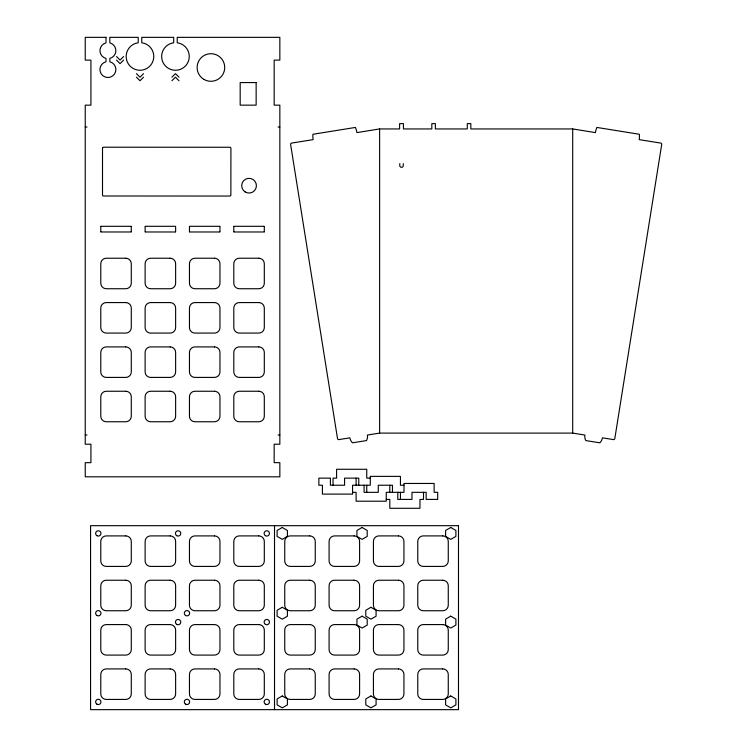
<?xml version="1.0" encoding="UTF-8"?>
<svg xmlns="http://www.w3.org/2000/svg" width="747" height="747" viewBox="0 0 747 747"><rect width="100%" height="100%" fill="white"/><g stroke="black" fill="none" stroke-linecap="round" stroke-linejoin="round"><path stroke-width="1.12" d="M123.61 56.539L120.062 60.087L116.513 56.539M123.61 60.087L120.062 63.635L116.513 60.087M143.527 73.645L139.978 77.193L136.43 73.645M143.527 77.193L139.978 80.741L136.43 77.193M171.903 77.193L175.452 73.645L179 77.193M171.903 80.741L175.452 77.193L179 80.741M379.616 128.942L356.907 132.593A22.167 22.167 0 0 0 355.423 127.438L312.928 134.273A22.167 22.167 0 0 0 313.133 139.633L291.265 143.144L290.564 144.115L337.569 438.947L338.512 439.656L349.904 437.835A8.871 8.871 0 0 0 352.491 442.812L366.497 440.581A8.871 8.871 0 0 0 367.412 435.043L379.616 433.101L572.706 433.101L584.901 435.043A8.871 8.871 0 0 0 585.816 440.581L599.832 442.812A8.871 8.871 0 0 0 602.418 437.835L613.801 439.656L614.753 438.947L661.758 144.115L661.03 143.144L639.18 139.633A22.167 22.167 0 0 0 639.385 134.273L596.89 127.438A22.167 22.167 0 0 0 595.406 132.593L572.706 128.942L470.834 128.942L470.834 123.619L467.295 123.619L467.295 128.942L435.37 128.942L435.37 123.619L431.822 123.619L431.822 128.942L403.445 128.942L403.445 123.619L399.608 123.619L399.608 128.942L379.616 128.942L379.616 433.101M85.242 127.037L87.016 127.037M278.071 127.037L279.845 127.037M100.957 226.304L131.108 226.304M145.301 226.304L175.452 226.304M189.635 226.304L219.786 226.304M233.979 226.304L264.13 226.304M100.957 231.981L131.108 231.981M145.301 231.981L175.452 231.981M189.635 231.981L219.786 231.981M233.979 231.981L264.13 231.981M85.242 435.006L87.016 435.006M278.071 435.006L279.845 435.006M370.288 478.136L366.749 478.136L366.749 469.275L336.598 469.275L336.598 478.136L333.05 478.136L333.05 485.233M403.987 485.233L400.439 485.233L400.439 476.371L370.288 476.371L370.288 485.233L352.556 485.233L352.556 494.103L322.405 494.103L322.405 485.233L318.857 485.233L318.857 478.136L330.389 478.136L330.389 485.233L344.572 485.233L344.572 478.136L358.765 478.136L358.765 485.233M352.556 492.329L356.104 492.329L356.104 501.2L386.255 501.2L386.255 492.329L403.987 492.329L403.987 483.458L434.138 483.458L434.138 492.329L437.686 492.329L437.686 499.426L426.154 499.426L426.154 492.329L411.97 492.329L411.97 499.426L397.777 499.426L397.777 492.329M386.255 499.426L389.803 499.426L389.803 508.287L419.954 508.287L419.954 499.426L423.502 499.426L423.502 492.329M572.706 128.942L572.706 433.101M403.259 163.602L403.259 165.591A1.727 1.727 0 0 1 401.522 167.328A1.727 1.727 0 0 1 399.794 165.591L399.794 163.602M400.439 492.329L400.439 499.426M392.464 492.329L392.464 485.233L378.271 485.233L378.271 492.329L364.088 492.329L364.088 485.233M389.803 485.233L389.803 492.329M366.749 485.233L366.749 492.329M356.104 478.136L356.104 485.233M274.522 525.683L274.522 709.65M264.307 226.481L264.307 231.803M233.802 226.481L233.802 231.803M219.963 226.481L219.963 231.803M189.458 226.481L189.458 231.803M175.629 226.481L175.629 231.803M145.123 226.481L145.123 231.803M131.285 226.481L131.285 231.803M100.78 226.481L100.78 231.803M102.507 148.074L102.507 195.182L103.086 195.994L230.029 196.05L230.87 195.471L230.916 148.093L230.337 147.262L103.394 147.206L102.507 148.074M282.263 527.485L277.118 530.454L277.118 536.393L282.263 539.362L287.408 536.393L287.408 530.454L282.263 527.485M362.071 527.485L356.935 530.454L356.935 536.393L362.071 539.362L367.216 536.393L367.216 530.454L362.071 527.485M282.263 607.292L277.118 610.262L277.118 616.2L282.263 619.17L287.408 616.2L287.408 610.262L282.263 607.292M450.749 527.485L445.614 530.454L445.614 536.393L450.749 539.362L455.894 536.393L455.894 530.454L450.749 527.485M370.942 607.292L365.797 610.262L365.797 616.2L370.942 619.17L376.086 616.2L376.086 610.262L370.942 607.292M362.071 616.163L356.935 619.132L356.935 625.071L362.071 628.04L367.216 625.071L367.216 619.132L362.071 616.163M282.263 695.971L277.118 698.94L277.118 704.879L282.263 707.848L287.408 704.879L287.408 698.94L282.263 695.971M450.749 616.163L445.614 619.132L445.614 625.071L450.749 628.04L455.894 625.071L455.894 619.132L450.749 616.163M370.942 695.971L365.797 698.94L365.797 704.879L370.942 707.848L376.086 704.879L376.086 698.94L370.942 695.971M450.749 695.971L445.614 698.94L445.614 704.879L450.749 707.848L455.894 704.879L455.894 698.94L450.749 695.971M105.99 37.35L85.242 37.35L85.242 60.115L90.919 60.115L90.919 105.159L85.242 105.159L85.242 444.213L90.919 444.213L90.919 462.664L85.242 462.664L85.242 476.81L279.845 476.81L279.845 462.664L274.168 462.664L274.168 444.213L279.845 444.213L279.845 105.159L274.168 105.159L274.168 60.115L279.845 60.115L279.845 37.35L177.226 37.35L177.226 42.784A13.801 13.801 0 0 1 187.095 63.878A13.801 13.801 0 0 1 163.808 63.878A13.801 13.801 0 0 1 173.677 42.784L173.677 37.35L141.753 37.35L141.753 42.784A13.801 13.801 0 0 1 151.622 63.878A13.801 13.801 0 0 1 128.335 63.878A13.801 13.801 0 0 1 138.204 42.784L138.204 37.35L109.828 37.35L109.828 42.906A7.984 7.984 0 0 1 109.828 58.397L109.828 61.777A7.984 7.984 0 0 1 114.478 74.065A7.984 7.984 0 0 1 101.34 74.065A7.984 7.984 0 0 1 105.99 61.777L105.99 58.397A7.984 7.984 0 0 1 105.99 42.906L105.99 37.35M256.146 82.572L240.179 82.572L240.179 105.15L256.146 105.15L256.146 82.572M125.785 258.229L106.279 258.229A5.5 5.5 0 0 0 100.78 263.728L100.78 283.234A5.5 5.5 0 0 0 106.279 288.734L125.785 288.734A5.5 5.5 0 0 0 131.285 283.234L131.285 263.728A5.5 5.5 0 0 0 125.785 258.229M170.129 258.229L150.623 258.229A5.5 5.5 0 0 0 145.123 263.728L145.123 283.234A5.5 5.5 0 0 0 150.623 288.734L170.129 288.734A5.5 5.5 0 0 0 175.629 283.234L175.629 263.728A5.5 5.5 0 0 0 170.129 258.229M214.464 258.229L194.958 258.229A5.5 5.5 0 0 0 189.458 263.728L189.458 283.234A5.5 5.5 0 0 0 194.958 288.734L214.464 288.734A5.5 5.5 0 0 0 219.963 283.234L219.963 263.728A5.5 5.5 0 0 0 214.464 258.229M258.807 258.229L239.292 258.229A5.5 5.5 0 0 0 233.802 263.728L233.802 283.234A5.5 5.5 0 0 0 239.292 288.734L258.807 288.734A5.5 5.5 0 0 0 264.307 283.234L264.307 263.728A5.5 5.5 0 0 0 258.807 258.229M125.785 302.572L106.279 302.572A5.5 5.5 0 0 0 100.78 308.063L100.78 327.578A5.5 5.5 0 0 0 106.279 333.078L125.785 333.078A5.5 5.5 0 0 0 131.285 327.578L131.285 308.063A5.5 5.5 0 0 0 125.785 302.572M170.129 302.572L150.623 302.572A5.5 5.5 0 0 0 145.123 308.063L145.123 327.578A5.5 5.5 0 0 0 150.623 333.078L170.129 333.078A5.5 5.5 0 0 0 175.629 327.578L175.629 308.063A5.5 5.5 0 0 0 170.129 302.572M214.464 302.572L194.958 302.572A5.5 5.5 0 0 0 189.458 308.063L189.458 327.578A5.5 5.5 0 0 0 194.958 333.078L214.464 333.078A5.5 5.5 0 0 0 219.963 327.578L219.963 308.063A5.5 5.5 0 0 0 214.464 302.572M258.807 302.572L239.292 302.572A5.5 5.5 0 0 0 233.802 308.063L233.802 327.578A5.5 5.5 0 0 0 239.292 333.078L258.807 333.078A5.5 5.5 0 0 0 264.307 327.578L264.307 308.063A5.5 5.5 0 0 0 258.807 302.572M125.785 346.907L106.279 346.907A5.5 5.5 0 0 0 100.78 352.407L100.78 371.913A5.5 5.5 0 0 0 106.279 377.412L125.785 377.412A5.5 5.5 0 0 0 131.285 371.913L131.285 352.407A5.5 5.5 0 0 0 125.785 346.907M170.129 346.907L150.623 346.907A5.5 5.5 0 0 0 145.123 352.407L145.123 371.913A5.5 5.5 0 0 0 150.623 377.412L170.129 377.412A5.5 5.5 0 0 0 175.629 371.913L175.629 352.407A5.5 5.5 0 0 0 170.129 346.907M214.464 346.907L194.958 346.907A5.5 5.5 0 0 0 189.458 352.407L189.458 371.913A5.5 5.5 0 0 0 194.958 377.412L214.464 377.412A5.5 5.5 0 0 0 219.963 371.913L219.963 352.407A5.5 5.5 0 0 0 214.464 346.907M258.807 346.907L239.292 346.907A5.5 5.5 0 0 0 233.802 352.407L233.802 371.913A5.5 5.5 0 0 0 239.292 377.412L258.807 377.412A5.5 5.5 0 0 0 264.307 371.913L264.307 352.407A5.5 5.5 0 0 0 258.807 346.907M125.785 391.251L106.279 391.251A5.5 5.5 0 0 0 100.78 396.741L100.78 416.256A5.5 5.5 0 0 0 106.279 421.756L125.785 421.756A5.5 5.5 0 0 0 131.285 416.256L131.285 396.741A5.5 5.5 0 0 0 125.785 391.251M170.129 391.251L150.623 391.251A5.5 5.5 0 0 0 145.123 396.741L145.123 416.256A5.5 5.5 0 0 0 150.623 421.756L170.129 421.756A5.5 5.5 0 0 0 175.629 416.256L175.629 396.741A5.5 5.5 0 0 0 170.129 391.251M214.464 391.251L194.958 391.251A5.5 5.5 0 0 0 189.458 396.741L189.458 416.256A5.5 5.5 0 0 0 194.958 421.756L214.464 421.756A5.5 5.5 0 0 0 219.963 416.256L219.963 396.741A5.5 5.5 0 0 0 214.464 391.251M258.807 391.251L239.292 391.251A5.5 5.5 0 0 0 233.802 396.741L233.802 416.256A5.5 5.5 0 0 0 239.292 421.756L258.807 421.756A5.5 5.5 0 0 0 264.307 416.256L264.307 396.741A5.5 5.5 0 0 0 258.807 391.251M458.49 525.683L90.564 525.683L90.564 709.65L458.49 709.65L458.49 525.683M125.785 535.907L106.279 535.907A5.5 5.5 0 0 0 100.78 541.407L100.78 560.913A5.5 5.5 0 0 0 106.279 566.413L125.785 566.413A5.5 5.5 0 0 0 131.285 560.913L131.285 541.407A5.5 5.5 0 0 0 125.785 535.907M170.129 535.907L150.623 535.907A5.5 5.5 0 0 0 145.123 541.407L145.123 560.913A5.5 5.5 0 0 0 150.623 566.413L170.129 566.413A5.5 5.5 0 0 0 175.629 560.913L175.629 541.407A5.5 5.5 0 0 0 170.129 535.907M214.464 535.907L194.958 535.907A5.5 5.5 0 0 0 189.458 541.407L189.458 560.913A5.5 5.5 0 0 0 194.958 566.413L214.464 566.413A5.5 5.5 0 0 0 219.963 560.913L219.963 541.407A5.5 5.5 0 0 0 214.464 535.907M258.807 535.907L239.292 535.907A5.5 5.5 0 0 0 233.802 541.407L233.802 560.913A5.5 5.5 0 0 0 239.292 566.413L258.807 566.413A5.5 5.5 0 0 0 264.307 560.913L264.307 541.407A5.5 5.5 0 0 0 258.807 535.907M309.753 535.907L290.247 535.907A5.5 5.5 0 0 0 284.747 541.407L284.747 560.913A5.5 5.5 0 0 0 290.247 566.413L309.753 566.413A5.5 5.5 0 0 0 315.253 560.913L315.253 541.407A5.5 5.5 0 0 0 309.753 535.907M354.097 535.907L334.581 535.907A5.5 5.5 0 0 0 329.091 541.407L329.091 560.913A5.5 5.5 0 0 0 334.581 566.413L354.097 566.413A5.5 5.5 0 0 0 359.596 560.913L359.596 541.407A5.5 5.5 0 0 0 354.097 535.907M398.431 535.907L378.925 535.907A5.5 5.5 0 0 0 373.425 541.407L373.425 560.913A5.5 5.5 0 0 0 378.925 566.413L398.431 566.413A5.5 5.5 0 0 0 403.931 560.913L403.931 541.407A5.5 5.5 0 0 0 398.431 535.907M442.775 535.907L423.26 535.907A5.5 5.5 0 0 0 417.769 541.407L417.769 560.913A5.5 5.5 0 0 0 423.26 566.413L442.775 566.413A5.5 5.5 0 0 0 448.265 560.913L448.265 541.407A5.5 5.5 0 0 0 442.775 535.907M125.785 580.242L106.279 580.242A5.5 5.5 0 0 0 100.78 585.741L100.78 605.257A5.5 5.5 0 0 0 106.279 610.747L125.785 610.747A5.5 5.5 0 0 0 131.285 605.257L131.285 585.741A5.5 5.5 0 0 0 125.785 580.242M170.129 580.242L150.623 580.242A5.5 5.5 0 0 0 145.123 585.741L145.123 605.257A5.5 5.5 0 0 0 150.623 610.747L170.129 610.747A5.5 5.5 0 0 0 175.629 605.257L175.629 585.741A5.5 5.5 0 0 0 170.129 580.242M214.464 580.242L194.958 580.242A5.5 5.5 0 0 0 189.458 585.741L189.458 605.257A5.5 5.5 0 0 0 194.958 610.747L214.464 610.747A5.5 5.5 0 0 0 219.963 605.257L219.963 585.741A5.5 5.5 0 0 0 214.464 580.242M258.807 580.242L239.292 580.242A5.5 5.5 0 0 0 233.802 585.741L233.802 605.257A5.5 5.5 0 0 0 239.292 610.747L258.807 610.747A5.5 5.5 0 0 0 264.307 605.257L264.307 585.741A5.5 5.5 0 0 0 258.807 580.242M309.753 580.242L290.247 580.242A5.5 5.5 0 0 0 284.747 585.741L284.747 605.257A5.5 5.5 0 0 0 290.247 610.747L309.753 610.747A5.5 5.5 0 0 0 315.253 605.257L315.253 585.741A5.5 5.5 0 0 0 309.753 580.242M354.097 580.242L334.581 580.242A5.5 5.5 0 0 0 329.091 585.741L329.091 605.257A5.5 5.5 0 0 0 334.581 610.747L354.097 610.747A5.5 5.5 0 0 0 359.596 605.257L359.596 585.741A5.5 5.5 0 0 0 354.097 580.242M398.431 580.242L378.925 580.242A5.5 5.5 0 0 0 373.425 585.741L373.425 605.257A5.5 5.5 0 0 0 378.925 610.747L398.431 610.747A5.5 5.5 0 0 0 403.931 605.257L403.931 585.741A5.5 5.5 0 0 0 398.431 580.242M442.775 580.242L423.26 580.242A5.5 5.5 0 0 0 417.769 585.741L417.769 605.257A5.5 5.5 0 0 0 423.26 610.747L442.775 610.747A5.5 5.5 0 0 0 448.265 605.257L448.265 585.741A5.5 5.5 0 0 0 442.775 580.242M125.785 624.585L106.279 624.585A5.5 5.5 0 0 0 100.78 630.085L100.78 649.591A5.5 5.5 0 0 0 106.279 655.091L125.785 655.091A5.5 5.5 0 0 0 131.285 649.591L131.285 630.085A5.5 5.5 0 0 0 125.785 624.585M170.129 624.585L150.623 624.585A5.5 5.5 0 0 0 145.123 630.085L145.123 649.591A5.5 5.5 0 0 0 150.623 655.091L170.129 655.091A5.5 5.5 0 0 0 175.629 649.591L175.629 630.085A5.5 5.5 0 0 0 170.129 624.585M214.464 624.585L194.958 624.585A5.5 5.5 0 0 0 189.458 630.085L189.458 649.591A5.5 5.5 0 0 0 194.958 655.091L214.464 655.091A5.5 5.5 0 0 0 219.963 649.591L219.963 630.085A5.5 5.5 0 0 0 214.464 624.585M258.807 624.585L239.292 624.585A5.5 5.5 0 0 0 233.802 630.085L233.802 649.591A5.5 5.5 0 0 0 239.292 655.091L258.807 655.091A5.5 5.5 0 0 0 264.307 649.591L264.307 630.085A5.5 5.5 0 0 0 258.807 624.585M309.753 624.585L290.247 624.585A5.5 5.5 0 0 0 284.747 630.085L284.747 649.591A5.5 5.5 0 0 0 290.247 655.091L309.753 655.091A5.5 5.5 0 0 0 315.253 649.591L315.253 630.085A5.5 5.5 0 0 0 309.753 624.585M354.097 624.585L334.581 624.585A5.5 5.5 0 0 0 329.091 630.085L329.091 649.591A5.5 5.5 0 0 0 334.581 655.091L354.097 655.091A5.5 5.5 0 0 0 359.596 649.591L359.596 630.085A5.5 5.5 0 0 0 354.097 624.585M398.431 624.585L378.925 624.585A5.5 5.5 0 0 0 373.425 630.085L373.425 649.591A5.5 5.5 0 0 0 378.925 655.091L398.431 655.091A5.5 5.5 0 0 0 403.931 649.591L403.931 630.085A5.5 5.5 0 0 0 398.431 624.585M442.775 624.585L423.26 624.585A5.5 5.5 0 0 0 417.769 630.085L417.769 649.591A5.5 5.5 0 0 0 423.26 655.091L442.775 655.091A5.5 5.5 0 0 0 448.265 649.591L448.265 630.085A5.5 5.5 0 0 0 442.775 624.585M125.785 668.92L106.279 668.92A5.5 5.5 0 0 0 100.78 674.42L100.78 693.926A5.5 5.5 0 0 0 106.279 699.425L125.785 699.425A5.5 5.5 0 0 0 131.285 693.926L131.285 674.42A5.5 5.5 0 0 0 125.785 668.92M170.129 668.92L150.623 668.92A5.5 5.5 0 0 0 145.123 674.42L145.123 693.926A5.5 5.5 0 0 0 150.623 699.425L170.129 699.425A5.5 5.5 0 0 0 175.629 693.926L175.629 674.42A5.5 5.5 0 0 0 170.129 668.92M214.464 668.92L194.958 668.92A5.5 5.5 0 0 0 189.458 674.42L189.458 693.926A5.5 5.5 0 0 0 194.958 699.425L214.464 699.425A5.5 5.5 0 0 0 219.963 693.926L219.963 674.42A5.5 5.5 0 0 0 214.464 668.92M258.807 668.92L239.292 668.92A5.5 5.5 0 0 0 233.802 674.42L233.802 693.926A5.5 5.5 0 0 0 239.292 699.425L258.807 699.425A5.5 5.5 0 0 0 264.307 693.926L264.307 674.42A5.5 5.5 0 0 0 258.807 668.92M309.753 668.92L290.247 668.92A5.5 5.5 0 0 0 284.747 674.42L284.747 693.926A5.5 5.5 0 0 0 290.247 699.425L309.753 699.425A5.5 5.5 0 0 0 315.253 693.926L315.253 674.42A5.5 5.5 0 0 0 309.753 668.92M354.097 668.92L334.581 668.92A5.5 5.5 0 0 0 329.091 674.42L329.091 693.926A5.5 5.5 0 0 0 334.581 699.425L354.097 699.425A5.5 5.5 0 0 0 359.596 693.926L359.596 674.42A5.5 5.5 0 0 0 354.097 668.92M398.431 668.92L378.925 668.92A5.5 5.5 0 0 0 373.425 674.42L373.425 693.926A5.5 5.5 0 0 0 378.925 699.425L398.431 699.425A5.5 5.5 0 0 0 403.931 693.926L403.931 674.42A5.5 5.5 0 0 0 398.431 668.92M442.775 668.92L423.26 668.92A5.5 5.5 0 0 0 417.769 674.42L417.769 693.926A5.5 5.5 0 0 0 423.26 699.425L442.775 699.425A5.5 5.5 0 0 0 448.265 693.926L448.265 674.42A5.5 5.5 0 0 0 442.775 668.92M265.381 624.361A2.661 2.661 0 0 0 269.443 622.195A2.661 2.661 0 0 0 265.54 619.749A2.661 2.661 0 0 0 265.381 624.361M96.933 535.702A2.661 2.661 0 0 0 100.957 533.47A2.661 2.661 0 0 0 97.007 531.098A2.661 2.661 0 0 0 96.933 535.702M96.933 704.188A2.661 2.661 0 0 0 100.957 701.956A2.661 2.661 0 0 0 97.007 699.584A2.661 2.661 0 0 0 96.933 704.188M265.381 535.683A2.661 2.661 0 0 0 269.443 533.517A2.661 2.661 0 0 0 265.54 531.07A2.661 2.661 0 0 0 265.381 535.683M265.456 704.216A2.661 2.661 0 0 0 269.443 701.909A2.661 2.661 0 0 0 265.456 699.603A2.661 2.661 0 0 0 265.456 704.216M96.933 615.509A2.661 2.661 0 0 0 100.957 613.278A2.661 2.661 0 0 0 97.007 610.906A2.661 2.661 0 0 0 96.933 615.509M176.703 624.361A2.661 2.661 0 0 0 180.765 622.195A2.661 2.661 0 0 0 176.862 619.749A2.661 2.661 0 0 0 176.703 624.361M176.703 535.683A2.661 2.661 0 0 0 180.765 533.517A2.661 2.661 0 0 0 176.862 531.07A2.661 2.661 0 0 0 176.703 535.683M185.611 615.509A2.661 2.661 0 0 0 189.635 613.278A2.661 2.661 0 0 0 185.686 610.906A2.661 2.661 0 0 0 185.611 615.509M185.611 704.188A2.661 2.661 0 0 0 189.635 701.956A2.661 2.661 0 0 0 185.686 699.584A2.661 2.661 0 0 0 185.611 704.188M245.156 191.932A7.358 7.358 0 0 0 256.408 185.947A7.358 7.358 0 0 0 245.595 179.196A7.358 7.358 0 0 0 245.156 191.932M204.024 79.453A13.801 13.801 0 0 0 224.716 67.501A13.801 13.801 0 0 0 204.024 55.549A13.801 13.801 0 0 0 204.024 79.453"/></g></svg>
